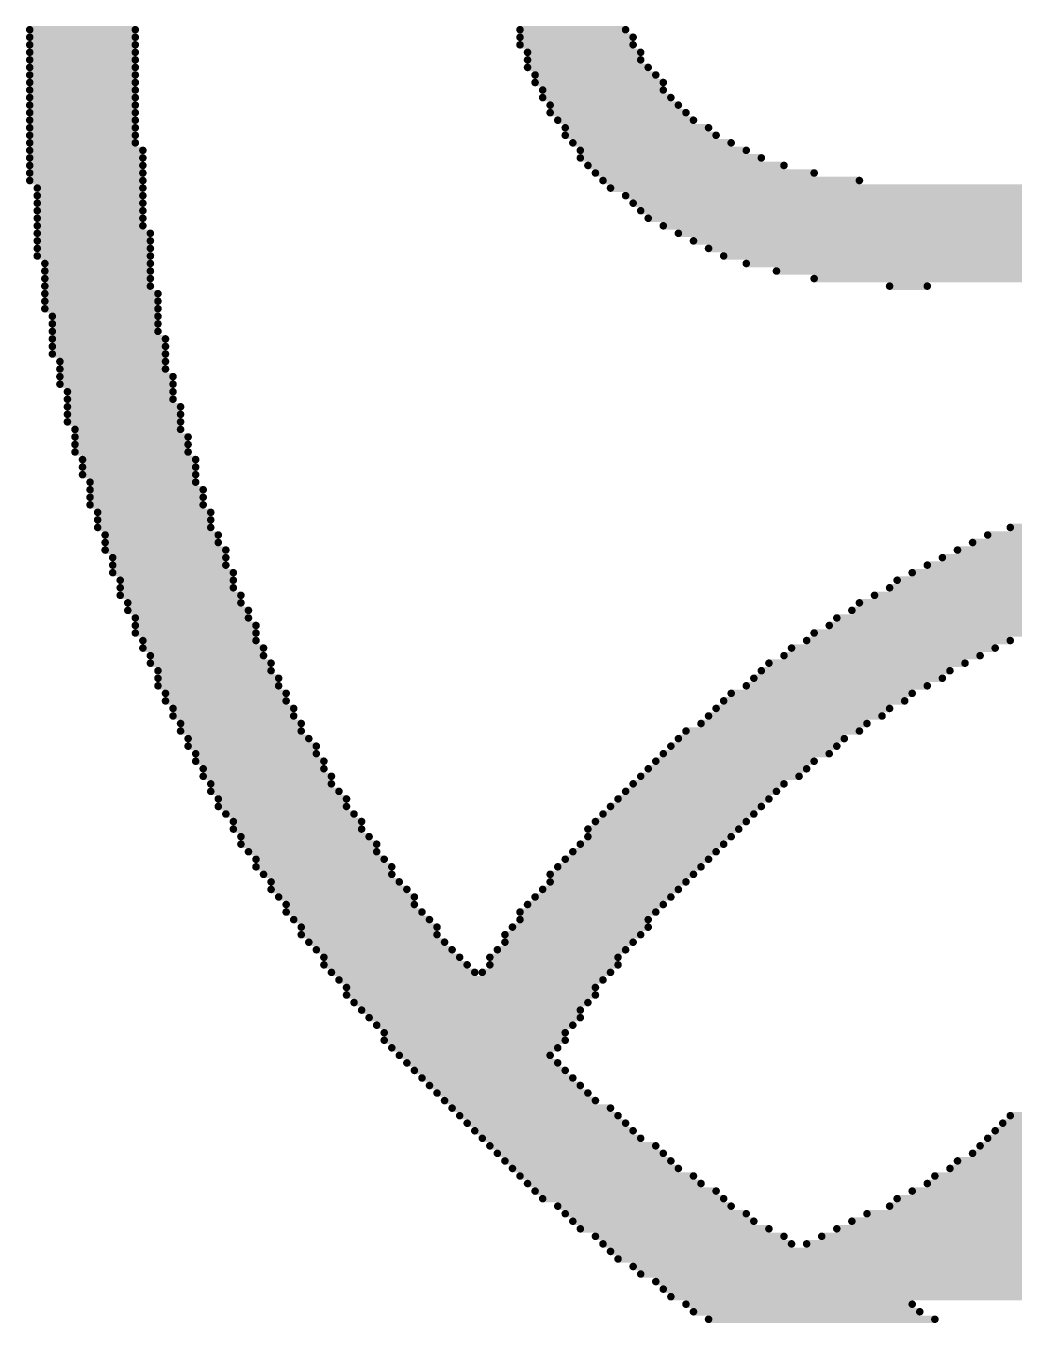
# Model space of a CAD drawing. Extents: x 130.7 to 185.8, y 57.2 to 142.1.
# Drawn here: x 139.92 to 144.29, y 91.58 to 97.32 of the extents above; entities that cross this region are included whole.
import ezdxf

# ---------------------------------------------------------------- set-up
doc = ezdxf.new("R2010")
doc.units = 0
doc.layers.add('BOTTOMOVERLAY', color=54, linetype='CONTINUOUS')

msp = doc.modelspace()

# ---------------------------------------------------------------- linework, layer by layer
at = {"layer": 'BOTTOMOVERLAY', "const_width": 0.016695}
for points in [[(139.923545, 97.307397, 1), (139.940243, 97.307397, 1)], [(140.391063, 97.307397, 1), (140.407761, 97.307397, 1)], [(142.094168, 97.307397, 1), (142.110866, 97.307397, 1)], [(142.561686, 97.307397, 1), (142.578384, 97.307397, 1)], [(139.923545, 97.274004, 1), (139.940243, 97.274004, 1)], [(139.923545, 97.240611, 1), (139.940243, 97.240611, 1)], [(140.391063, 97.274004, 1), (140.407761, 97.274004, 1)], [(140.391063, 97.240611, 1), (140.407761, 97.240611, 1)], [(142.094168, 97.274004, 1), (142.110866, 97.274004, 1)], [(142.094168, 97.240611, 1), (142.110866, 97.240611, 1)], [(142.595082, 97.274004, 1), (142.61178, 97.274004, 1)], [(142.595082, 97.240611, 1), (142.61178, 97.240611, 1)], [(139.923545, 97.207217, 1), (139.940243, 97.207217, 1)], [(139.923545, 97.173821, 1), (139.940243, 97.173821, 1)], [(140.391063, 97.207217, 1), (140.407761, 97.207217, 1)], [(140.391063, 97.173821, 1), (140.407761, 97.173821, 1)], [(142.127562, 97.207217, 1), (142.14426, 97.207217, 1)], [(142.127562, 97.173821, 1), (142.14426, 97.173821, 1)], [(142.628475, 97.207217, 1), (142.645173, 97.207217, 1)], [(142.628475, 97.173821, 1), (142.645173, 97.173821, 1)], [(139.923545, 97.140428, 1), (139.940243, 97.140428, 1)], [(140.391063, 97.140428, 1), (140.407761, 97.140428, 1)], [(142.127562, 97.140428, 1), (142.14426, 97.140428, 1)], [(142.661869, 97.140428, 1), (142.678567, 97.140428, 1)], [(139.923545, 97.107035, 1), (139.940243, 97.107035, 1)], [(139.923545, 97.073639, 1), (139.940243, 97.073639, 1)], [(140.391063, 97.107035, 1), (140.407761, 97.107035, 1)], [(140.391063, 97.073639, 1), (140.407761, 97.073639, 1)], [(142.160955, 97.107035, 1), (142.177653, 97.107035, 1)], [(142.160955, 97.073639, 1), (142.177653, 97.073639, 1)], [(142.695262, 97.107035, 1), (142.71196, 97.107035, 1)], [(142.728658, 97.073639, 1), (142.745356, 97.073639, 1)], [(139.923545, 97.040245, 1), (139.940243, 97.040245, 1)], [(139.923545, 97.006852, 1), (139.940243, 97.006852, 1)], [(140.391063, 97.040245, 1), (140.407761, 97.040245, 1)], [(140.391063, 97.006852, 1), (140.407761, 97.006852, 1)], [(142.194351, 97.040245, 1), (142.211049, 97.040245, 1)], [(142.194351, 97.006852, 1), (142.211049, 97.006852, 1)], [(142.728658, 97.040245, 1), (142.745356, 97.040245, 1)], [(142.762051, 97.006852, 1), (142.778749, 97.006852, 1)], [(139.923545, 96.973456, 1), (139.940243, 96.973456, 1)], [(139.923545, 96.940063, 1), (139.940243, 96.940063, 1)], [(140.391063, 96.973456, 1), (140.407761, 96.973456, 1)], [(140.391063, 96.940063, 1), (140.407761, 96.940063, 1)], [(142.227745, 96.973456, 1), (142.244442, 96.973456, 1)], [(142.227745, 96.940063, 1), (142.244442, 96.940063, 1)], [(142.795445, 96.973456, 1), (142.812143, 96.973456, 1)], [(142.828841, 96.940063, 1), (142.845539, 96.940063, 1)], [(139.923545, 96.906669, 1), (139.940243, 96.906669, 1)], [(140.391063, 96.906669, 1), (140.407761, 96.906669, 1)], [(142.261138, 96.906669, 1), (142.277836, 96.906669, 1)], [(142.862234, 96.906669, 1), (142.878932, 96.906669, 1)], [(139.923545, 96.873273, 1), (139.940243, 96.873273, 1)], [(139.923545, 96.83988, 1), (139.940243, 96.83988, 1)], [(140.391063, 96.873273, 1), (140.407761, 96.873273, 1)], [(140.391063, 96.83988, 1), (140.407761, 96.83988, 1)], [(142.294534, 96.873273, 1), (142.311232, 96.873273, 1)], [(142.294534, 96.83988, 1), (142.311232, 96.83988, 1)], [(142.929023, 96.873273, 1), (142.945721, 96.873273, 1)], [(142.962417, 96.83988, 1), (142.979115, 96.83988, 1)], [(139.923545, 96.806487, 1), (139.940243, 96.806487, 1)], [(139.923545, 96.773091, 1), (139.940243, 96.773091, 1)], [(140.391063, 96.806487, 1), (140.407761, 96.806487, 1)], [(140.424459, 96.773091, 1), (140.441157, 96.773091, 1)], [(142.327927, 96.806487, 1), (142.344625, 96.806487, 1)], [(142.361321, 96.773091, 1), (142.378019, 96.773091, 1)], [(143.029206, 96.806487, 1), (143.045904, 96.806487, 1)], [(143.095993, 96.773091, 1), (143.112691, 96.773091, 1)], [(139.923545, 96.739697, 1), (139.940243, 96.739697, 1)], [(140.424459, 96.739697, 1), (140.441157, 96.739697, 1)], [(142.361321, 96.739697, 1), (142.378019, 96.739697, 1)], [(143.162782, 96.739697, 1), (143.17948, 96.739697, 1)], [(139.923545, 96.706304, 1), (139.940243, 96.706304, 1)], [(139.923545, 96.672908, 1), (139.940243, 96.672908, 1)], [(140.424459, 96.706304, 1), (140.441157, 96.706304, 1)], [(140.424459, 96.672908, 1), (140.441157, 96.672908, 1)], [(142.394716, 96.706304, 1), (142.411414, 96.706304, 1)], [(142.42811, 96.672908, 1), (142.444808, 96.672908, 1)], [(143.262965, 96.706304, 1), (143.279663, 96.706304, 1)], [(143.396541, 96.672908, 1), (143.413239, 96.672908, 1)], [(139.923545, 96.639515, 1), (139.940243, 96.639515, 1)], [(139.956939, 96.606121, 1), (139.973637, 96.606121, 1)], [(140.424459, 96.639515, 1), (140.441157, 96.639515, 1)], [(140.424459, 96.606121, 1), (140.441157, 96.606121, 1)], [(142.461503, 96.639515, 1), (142.478201, 96.639515, 1)], [(142.494899, 96.606121, 1), (142.511597, 96.606121, 1)], [(143.596906, 96.639515, 1), (143.613604, 96.639515, 1)], [(139.956939, 96.572725, 1), (139.973637, 96.572725, 1)], [(139.956939, 96.539332, 1), (139.973637, 96.539332, 1)], [(140.424459, 96.572725, 1), (140.441157, 96.572725, 1)], [(140.424459, 96.539332, 1), (140.441157, 96.539332, 1)], [(142.561686, 96.572725, 1), (142.578384, 96.572725, 1)], [(142.595082, 96.539332, 1), (142.61178, 96.539332, 1)], [(139.956939, 96.505939, 1), (139.973637, 96.505939, 1)], [(140.424459, 96.505939, 1), (140.441157, 96.505939, 1)], [(142.628475, 96.505939, 1), (142.645173, 96.505939, 1)], [(139.956939, 96.472543, 1), (139.973637, 96.472543, 1)], [(139.956939, 96.439149, 1), (139.973637, 96.439149, 1)], [(140.424459, 96.472543, 1), (140.441157, 96.472543, 1)], [(140.424459, 96.439149, 1), (140.441157, 96.439149, 1)], [(142.661869, 96.472543, 1), (142.678567, 96.472543, 1)], [(142.728658, 96.439149, 1), (142.745356, 96.439149, 1)], [(139.956939, 96.405756, 1), (139.973637, 96.405756, 1)], [(139.956939, 96.37236, 1), (139.973637, 96.37236, 1)], [(140.457852, 96.405756, 1), (140.47455, 96.405756, 1)], [(140.457852, 96.37236, 1), (140.47455, 96.37236, 1)], [(142.795445, 96.405756, 1), (142.812143, 96.405756, 1)], [(142.862234, 96.37236, 1), (142.878932, 96.37236, 1)], [(139.956939, 96.338967, 1), (139.973637, 96.338967, 1)], [(140.457852, 96.338967, 1), (140.47455, 96.338967, 1)], [(142.929023, 96.338967, 1), (142.945721, 96.338967, 1)], [(139.956939, 96.305573, 1), (139.973637, 96.305573, 1)], [(139.990332, 96.272177, 1), (140.00703, 96.272177, 1)], [(140.457852, 96.305573, 1), (140.47455, 96.305573, 1)], [(140.457852, 96.272177, 1), (140.47455, 96.272177, 1)], [(142.99581, 96.305573, 1), (143.012508, 96.305573, 1)], [(143.095993, 96.272177, 1), (143.112691, 96.272177, 1)], [(139.990332, 96.238784, 1), (140.00703, 96.238784, 1)], [(139.990332, 96.205391, 1), (140.00703, 96.205391, 1)], [(140.457852, 96.238784, 1), (140.47455, 96.238784, 1)], [(140.457852, 96.205391, 1), (140.47455, 96.205391, 1)], [(143.229571, 96.238784, 1), (143.246269, 96.238784, 1)], [(143.396541, 96.205391, 1), (143.413239, 96.205391, 1)], [(139.990332, 96.171997, 1), (140.00703, 96.171997, 1)], [(139.990332, 96.138601, 1), (140.00703, 96.138601, 1)], [(140.457852, 96.171997, 1), (140.47455, 96.171997, 1)], [(140.491246, 96.138601, 1), (140.507944, 96.138601, 1)], [(143.730482, 96.171997, 1), (143.74718, 96.171997, 1)], [(143.897454, 96.171997, 1), (143.914152, 96.171997, 1)], [(139.990332, 96.105208, 1), (140.00703, 96.105208, 1)], [(140.491246, 96.105208, 1), (140.507944, 96.105208, 1)], [(139.990332, 96.071814, 1), (140.00703, 96.071814, 1)], [(140.023728, 96.038419, 1), (140.040426, 96.038419, 1)], [(140.491246, 96.071814, 1), (140.507944, 96.071814, 1)], [(140.491246, 96.038419, 1), (140.507944, 96.038419, 1)], [(140.023728, 96.005025, 1), (140.040426, 96.005025, 1)], [(140.023728, 95.971632, 1), (140.040426, 95.971632, 1)], [(140.491246, 96.005025, 1), (140.507944, 96.005025, 1)], [(140.491246, 95.971632, 1), (140.507944, 95.971632, 1)], [(140.023728, 95.938236, 1), (140.040426, 95.938236, 1)], [(140.023728, 95.904842, 1), (140.040426, 95.904842, 1)], [(140.524641, 95.938236, 1), (140.541339, 95.938236, 1)], [(140.524641, 95.904842, 1), (140.541339, 95.904842, 1)], [(140.023728, 95.871449, 1), (140.040426, 95.871449, 1)], [(140.524641, 95.871449, 1), (140.541339, 95.871449, 1)], [(140.057121, 95.838053, 1), (140.073819, 95.838053, 1)], [(140.057121, 95.80466, 1), (140.073819, 95.80466, 1)], [(140.524641, 95.838053, 1), (140.541339, 95.838053, 1)], [(140.524641, 95.80466, 1), (140.541339, 95.80466, 1)], [(140.057121, 95.771266, 1), (140.073819, 95.771266, 1)], [(140.057121, 95.73787, 1), (140.073819, 95.73787, 1)], [(140.558035, 95.771266, 1), (140.574733, 95.771266, 1)], [(140.558035, 95.73787, 1), (140.574733, 95.73787, 1)], [(140.090515, 95.704477, 1), (140.107213, 95.704477, 1)], [(140.558035, 95.704477, 1), (140.574733, 95.704477, 1)], [(140.090515, 95.671084, 1), (140.107213, 95.671084, 1)], [(140.090515, 95.637688, 1), (140.107213, 95.637688, 1)], [(140.558035, 95.671084, 1), (140.574733, 95.671084, 1)], [(140.591428, 95.637688, 1), (140.608126, 95.637688, 1)], [(140.090515, 95.604294, 1), (140.107213, 95.604294, 1)], [(140.090515, 95.570901, 1), (140.107213, 95.570901, 1)], [(140.591428, 95.604294, 1), (140.608126, 95.604294, 1)], [(140.591428, 95.570901, 1), (140.608126, 95.570901, 1)], [(140.123911, 95.537505, 1), (140.140609, 95.537505, 1)], [(140.123911, 95.504112, 1), (140.140609, 95.504112, 1)], [(140.591428, 95.537505, 1), (140.608126, 95.537505, 1)], [(140.624824, 95.504112, 1), (140.641522, 95.504112, 1)], [(140.123911, 95.470718, 1), (140.140609, 95.470718, 1)], [(140.624824, 95.470718, 1), (140.641522, 95.470718, 1)], [(140.123911, 95.437322, 1), (140.140609, 95.437322, 1)], [(140.157304, 95.403929, 1), (140.174002, 95.403929, 1)], [(140.624824, 95.437322, 1), (140.641522, 95.437322, 1)], [(140.658218, 95.403929, 1), (140.674915, 95.403929, 1)], [(140.157304, 95.370536, 1), (140.174002, 95.370536, 1)], [(140.157304, 95.33714, 1), (140.174002, 95.33714, 1)], [(140.658218, 95.370536, 1), (140.674915, 95.370536, 1)], [(140.658218, 95.33714, 1), (140.674915, 95.33714, 1)], [(140.190698, 95.303746, 1), (140.207395, 95.303746, 1)], [(140.658218, 95.303746, 1), (140.674915, 95.303746, 1)], [(140.190698, 95.270353, 1), (140.207395, 95.270353, 1)], [(140.190698, 95.236957, 1), (140.207395, 95.236957, 1)], [(140.691611, 95.270353, 1), (140.708309, 95.270353, 1)], [(140.691611, 95.236957, 1), (140.708309, 95.236957, 1)], [(140.190698, 95.203564, 1), (140.207395, 95.203564, 1)], [(140.224093, 95.17017, 1), (140.240791, 95.17017, 1)], [(140.691611, 95.203564, 1), (140.708309, 95.203564, 1)], [(140.725004, 95.17017, 1), (140.741702, 95.17017, 1)], [(140.224093, 95.136777, 1), (140.240791, 95.136777, 1)], [(140.224093, 95.103381, 1), (140.240791, 95.103381, 1)], [(140.725004, 95.136777, 1), (140.741702, 95.136777, 1)], [(140.725004, 95.103381, 1), (140.741702, 95.103381, 1)], [(144.264791, 95.103381, 1), (144.281489, 95.103381, 1)], [(140.257487, 95.069988, 1), (140.274185, 95.069988, 1)], [(140.7584, 95.069988, 1), (140.775098, 95.069988, 1)], [(144.164609, 95.069988, 1), (144.181307, 95.069988, 1)], [(140.257487, 95.036594, 1), (140.274185, 95.036594, 1)], [(140.257487, 95.003198, 1), (140.274185, 95.003198, 1)], [(140.7584, 95.036594, 1), (140.775098, 95.036594, 1)], [(140.791794, 95.003198, 1), (140.808492, 95.003198, 1)], [(144.03103, 95.003198, 1), (144.047728, 95.003198, 1)], [(144.097819, 95.036594, 1), (144.114517, 95.036594, 1)], [(140.29088, 94.969805, 1), (140.307578, 94.969805, 1)], [(140.29088, 94.936412, 1), (140.307578, 94.936412, 1)], [(140.791794, 94.969805, 1), (140.808492, 94.969805, 1)], [(140.791794, 94.936412, 1), (140.808492, 94.936412, 1)], [(143.897454, 94.936412, 1), (143.914152, 94.936412, 1)], [(143.964243, 94.969805, 1), (143.980941, 94.969805, 1)], [(140.29088, 94.903016, 1), (140.307578, 94.903016, 1)], [(140.825187, 94.903016, 1), (140.841885, 94.903016, 1)], [(143.830665, 94.903016, 1), (143.847363, 94.903016, 1)], [(140.324276, 94.869622, 1), (140.340974, 94.869622, 1)], [(140.324276, 94.836229, 1), (140.340974, 94.836229, 1)], [(140.825187, 94.869622, 1), (140.841885, 94.869622, 1)], [(140.825187, 94.836229, 1), (140.841885, 94.836229, 1)], [(143.730482, 94.836229, 1), (143.74718, 94.836229, 1)], [(143.763878, 94.869622, 1), (143.780576, 94.869622, 1)], [(140.324276, 94.802833, 1), (140.340974, 94.802833, 1)], [(140.357669, 94.76944, 1), (140.374367, 94.76944, 1)], [(140.858583, 94.802833, 1), (140.875281, 94.802833, 1)], [(140.858583, 94.76944, 1), (140.875281, 94.76944, 1)], [(143.596906, 94.76944, 1), (143.613604, 94.76944, 1)], [(143.663695, 94.802833, 1), (143.680393, 94.802833, 1)], [(140.357669, 94.736046, 1), (140.374367, 94.736046, 1)], [(140.391063, 94.70265, 1), (140.407761, 94.70265, 1)], [(140.891976, 94.736046, 1), (140.908674, 94.736046, 1)], [(140.891976, 94.70265, 1), (140.908674, 94.70265, 1)], [(143.496723, 94.70265, 1), (143.513421, 94.70265, 1)], [(143.563513, 94.736046, 1), (143.580211, 94.736046, 1)], [(140.391063, 94.669257, 1), (140.407761, 94.669257, 1)], [(140.92537, 94.669257, 1), (140.942068, 94.669257, 1)], [(143.46333, 94.669257, 1), (143.480028, 94.669257, 1)], [(140.391063, 94.635864, 1), (140.407761, 94.635864, 1)], [(140.424459, 94.602468, 1), (140.441157, 94.602468, 1)], [(140.92537, 94.635864, 1), (140.942068, 94.635864, 1)], [(140.92537, 94.602468, 1), (140.942068, 94.602468, 1)], [(143.363147, 94.602468, 1), (143.379845, 94.602468, 1)], [(143.396541, 94.635864, 1), (143.413239, 94.635864, 1)], [(144.264791, 94.602468, 1), (144.281489, 94.602468, 1)], [(140.424459, 94.569074, 1), (140.441157, 94.569074, 1)], [(140.457852, 94.535681, 1), (140.47455, 94.535681, 1)], [(140.958766, 94.569074, 1), (140.975464, 94.569074, 1)], [(140.958766, 94.535681, 1), (140.975464, 94.535681, 1)], [(143.262965, 94.535681, 1), (143.279663, 94.535681, 1)], [(143.296358, 94.569074, 1), (143.313056, 94.569074, 1)], [(144.131213, 94.535681, 1), (144.147911, 94.535681, 1)], [(144.198002, 94.569074, 1), (144.2147, 94.569074, 1)], [(140.457852, 94.502285, 1), (140.47455, 94.502285, 1)], [(140.491246, 94.468892, 1), (140.507944, 94.468892, 1)], [(140.992159, 94.502285, 1), (141.008857, 94.502285, 1)], [(140.992159, 94.468892, 1), (141.008857, 94.468892, 1)], [(143.162782, 94.468892, 1), (143.17948, 94.468892, 1)], [(143.196175, 94.502285, 1), (143.212873, 94.502285, 1)], [(143.997637, 94.468892, 1), (144.014335, 94.468892, 1)], [(144.064426, 94.502285, 1), (144.081124, 94.502285, 1)], [(140.491246, 94.435498, 1), (140.507944, 94.435498, 1)], [(141.025552, 94.435498, 1), (141.04225, 94.435498, 1)], [(143.129389, 94.435498, 1), (143.146087, 94.435498, 1)], [(143.964243, 94.435498, 1), (143.980941, 94.435498, 1)], [(140.491246, 94.402102, 1), (140.507944, 94.402102, 1)], [(140.524641, 94.368709, 1), (140.541339, 94.368709, 1)], [(141.025552, 94.402102, 1), (141.04225, 94.402102, 1)], [(141.058948, 94.368709, 1), (141.075646, 94.368709, 1)], [(143.029206, 94.368709, 1), (143.045904, 94.368709, 1)], [(143.095993, 94.402102, 1), (143.112691, 94.402102, 1)], [(143.830665, 94.368709, 1), (143.847363, 94.368709, 1)], [(143.897454, 94.402102, 1), (143.914152, 94.402102, 1)], [(140.524641, 94.335316, 1), (140.541339, 94.335316, 1)], [(140.558035, 94.30192, 1), (140.574733, 94.30192, 1)], [(141.058948, 94.335316, 1), (141.075646, 94.335316, 1)], [(141.092342, 94.30192, 1), (141.10904, 94.30192, 1)], [(142.962417, 94.30192, 1), (142.979115, 94.30192, 1)], [(142.99581, 94.335316, 1), (143.012508, 94.335316, 1)], [(143.730482, 94.30192, 1), (143.74718, 94.30192, 1)], [(143.797271, 94.335316, 1), (143.813969, 94.335316, 1)], [(140.558035, 94.268526, 1), (140.574733, 94.268526, 1)], [(141.092342, 94.268526, 1), (141.10904, 94.268526, 1)], [(142.929023, 94.268526, 1), (142.945721, 94.268526, 1)], [(143.697089, 94.268526, 1), (143.713787, 94.268526, 1)], [(140.591428, 94.235133, 1), (140.608126, 94.235133, 1)], [(140.591428, 94.201737, 1), (140.608126, 94.201737, 1)], [(141.125735, 94.235133, 1), (141.142433, 94.235133, 1)], [(141.125735, 94.201737, 1), (141.142433, 94.201737, 1)], [(142.828841, 94.201737, 1), (142.845539, 94.201737, 1)], [(142.895627, 94.235133, 1), (142.912325, 94.235133, 1)], [(143.596906, 94.201737, 1), (143.613604, 94.201737, 1)], [(143.630302, 94.235133, 1), (143.647, 94.235133, 1)], [(140.624824, 94.168344, 1), (140.641522, 94.168344, 1)], [(140.624824, 94.13495, 1), (140.641522, 94.13495, 1)], [(141.159131, 94.168344, 1), (141.175829, 94.168344, 1)], [(141.192524, 94.13495, 1), (141.209222, 94.13495, 1)], [(142.762051, 94.13495, 1), (142.778749, 94.13495, 1)], [(142.795445, 94.168344, 1), (142.812143, 94.168344, 1)], [(143.496723, 94.13495, 1), (143.513421, 94.13495, 1)], [(143.530119, 94.168344, 1), (143.546817, 94.168344, 1)], [(140.658218, 94.101557, 1), (140.674915, 94.101557, 1)], [(140.658218, 94.068161, 1), (140.674915, 94.068161, 1)], [(141.192524, 94.101557, 1), (141.209222, 94.101557, 1)], [(141.225918, 94.068161, 1), (141.242616, 94.068161, 1)], [(142.695262, 94.068161, 1), (142.71196, 94.068161, 1)], [(142.728658, 94.101557, 1), (142.745356, 94.101557, 1)], [(143.396541, 94.068161, 1), (143.413239, 94.068161, 1)], [(143.46333, 94.101557, 1), (143.480028, 94.101557, 1)], [(140.691611, 94.034767, 1), (140.708309, 94.034767, 1)], [(141.225918, 94.034767, 1), (141.242616, 94.034767, 1)], [(142.661869, 94.034767, 1), (142.678567, 94.034767, 1)], [(143.363147, 94.034767, 1), (143.379845, 94.034767, 1)], [(140.691611, 94.001374, 1), (140.708309, 94.001374, 1)], [(140.725004, 93.967978, 1), (140.741702, 93.967978, 1)], [(141.259314, 94.001374, 1), (141.276012, 94.001374, 1)], [(141.259314, 93.967978, 1), (141.276012, 93.967978, 1)], [(142.595082, 93.967978, 1), (142.61178, 93.967978, 1)], [(142.628475, 94.001374, 1), (142.645173, 94.001374, 1)], [(143.262965, 93.967978, 1), (143.279663, 93.967978, 1)], [(143.329754, 94.001374, 1), (143.346452, 94.001374, 1)], [(140.725004, 93.934585, 1), (140.741702, 93.934585, 1)], [(140.7584, 93.901191, 1), (140.775098, 93.901191, 1)], [(141.292707, 93.934585, 1), (141.309405, 93.934585, 1)], [(141.3261, 93.901191, 1), (141.342798, 93.901191, 1)], [(142.528293, 93.901191, 1), (142.54499, 93.901191, 1)], [(142.561686, 93.934585, 1), (142.578384, 93.934585, 1)], [(143.196175, 93.901191, 1), (143.212873, 93.901191, 1)], [(143.229571, 93.934585, 1), (143.246269, 93.934585, 1)], [(140.7584, 93.867795, 1), (140.775098, 93.867795, 1)], [(141.3261, 93.867795, 1), (141.342798, 93.867795, 1)], [(142.494899, 93.867795, 1), (142.511597, 93.867795, 1)], [(143.162782, 93.867795, 1), (143.17948, 93.867795, 1)], [(140.791794, 93.834402, 1), (140.808492, 93.834402, 1)], [(140.825187, 93.801009, 1), (140.841885, 93.801009, 1)], [(141.359496, 93.834402, 1), (141.376194, 93.834402, 1)], [(141.39289, 93.801009, 1), (141.409588, 93.801009, 1)], [(142.42811, 93.801009, 1), (142.444808, 93.801009, 1)], [(142.461503, 93.834402, 1), (142.478201, 93.834402, 1)], [(143.095993, 93.801009, 1), (143.112691, 93.801009, 1)], [(143.129389, 93.834402, 1), (143.146087, 93.834402, 1)], [(140.825187, 93.767613, 1), (140.841885, 93.767613, 1)], [(140.858583, 93.734219, 1), (140.875281, 93.734219, 1)], [(141.39289, 93.767613, 1), (141.409588, 93.767613, 1)], [(141.426283, 93.734219, 1), (141.442981, 93.734219, 1)], [(142.394716, 93.767613, 1), (142.411414, 93.767613, 1)], [(142.394716, 93.734219, 1), (142.411414, 93.734219, 1)], [(143.029206, 93.734219, 1), (143.045904, 93.734219, 1)], [(143.062599, 93.767613, 1), (143.079297, 93.767613, 1)], [(140.858583, 93.700826, 1), (140.875281, 93.700826, 1)], [(140.891976, 93.66743, 1), (140.908674, 93.66743, 1)], [(141.459679, 93.700826, 1), (141.476377, 93.700826, 1)], [(141.459679, 93.66743, 1), (141.476377, 93.66743, 1)], [(142.327927, 93.66743, 1), (142.344625, 93.66743, 1)], [(142.361321, 93.700826, 1), (142.378019, 93.700826, 1)], [(142.962417, 93.66743, 1), (142.979115, 93.66743, 1)], [(142.99581, 93.700826, 1), (143.012508, 93.700826, 1)], [(140.92537, 93.634037, 1), (140.942068, 93.634037, 1)], [(141.493072, 93.634037, 1), (141.50977, 93.634037, 1)], [(142.294534, 93.634037, 1), (142.311232, 93.634037, 1)], [(142.929023, 93.634037, 1), (142.945721, 93.634037, 1)], [(140.92537, 93.600643, 1), (140.942068, 93.600643, 1)], [(140.958766, 93.567247, 1), (140.975464, 93.567247, 1)], [(141.526466, 93.600643, 1), (141.543164, 93.600643, 1)], [(141.526466, 93.567247, 1), (141.543164, 93.567247, 1)], [(142.227745, 93.567247, 1), (142.244442, 93.567247, 1)], [(142.261138, 93.600643, 1), (142.277836, 93.600643, 1)], [(142.862234, 93.567247, 1), (142.878932, 93.567247, 1)], [(142.895627, 93.600643, 1), (142.912325, 93.600643, 1)], [(140.992159, 93.533854, 1), (141.008857, 93.533854, 1)], [(140.992159, 93.500461, 1), (141.008857, 93.500461, 1)], [(141.559862, 93.533854, 1), (141.57656, 93.533854, 1)], [(141.593255, 93.500461, 1), (141.609953, 93.500461, 1)], [(142.194351, 93.500461, 1), (142.211049, 93.500461, 1)], [(142.227745, 93.533854, 1), (142.244442, 93.533854, 1)], [(142.795445, 93.500461, 1), (142.812143, 93.500461, 1)], [(142.828841, 93.533854, 1), (142.845539, 93.533854, 1)], [(141.025552, 93.467065, 1), (141.04225, 93.467065, 1)], [(141.626648, 93.467065, 1), (141.643346, 93.467065, 1)], [(142.160955, 93.467065, 1), (142.177653, 93.467065, 1)], [(142.762051, 93.467065, 1), (142.778749, 93.467065, 1)], [(141.058948, 93.433671, 1), (141.075646, 93.433671, 1)], [(141.058948, 93.400278, 1), (141.075646, 93.400278, 1)], [(141.626648, 93.433671, 1), (141.643346, 93.433671, 1)], [(141.660044, 93.400278, 1), (141.676742, 93.400278, 1)], [(142.094168, 93.400278, 1), (142.110866, 93.400278, 1)], [(142.127562, 93.433671, 1), (142.14426, 93.433671, 1)], [(142.695262, 93.400278, 1), (142.71196, 93.400278, 1)], [(142.728658, 93.433671, 1), (142.745356, 93.433671, 1)], [(141.092342, 93.366882, 1), (141.10904, 93.366882, 1)], [(141.125735, 93.333489, 1), (141.142433, 93.333489, 1)], [(141.693438, 93.366882, 1), (141.710136, 93.366882, 1)], [(141.726831, 93.333489, 1), (141.743529, 93.333489, 1)], [(142.060773, 93.333489, 1), (142.07747, 93.333489, 1)], [(142.094168, 93.366882, 1), (142.110866, 93.366882, 1)], [(142.661869, 93.366882, 1), (142.678567, 93.366882, 1)], [(142.661869, 93.333489, 1), (142.678567, 93.333489, 1)], [(141.125735, 93.300095, 1), (141.142433, 93.300095, 1)], [(141.159131, 93.266699, 1), (141.175829, 93.266699, 1)], [(141.726831, 93.300095, 1), (141.743529, 93.300095, 1)], [(141.760224, 93.266699, 1), (141.776922, 93.266699, 1)], [(142.027379, 93.300095, 1), (142.044077, 93.300095, 1)], [(142.027379, 93.266699, 1), (142.044077, 93.266699, 1)], [(142.595082, 93.266699, 1), (142.61178, 93.266699, 1)], [(142.628475, 93.300095, 1), (142.645173, 93.300095, 1)], [(141.192524, 93.233306, 1), (141.209222, 93.233306, 1)], [(141.79362, 93.233306, 1), (141.810318, 93.233306, 1)], [(141.993986, 93.233306, 1), (142.010684, 93.233306, 1)], [(142.561686, 93.233306, 1), (142.578384, 93.233306, 1)], [(141.225918, 93.199913, 1), (141.242616, 93.199913, 1)], [(141.225918, 93.166517, 1), (141.242616, 93.166517, 1)], [(141.827014, 93.199913, 1), (141.843712, 93.199913, 1)], [(141.860407, 93.166517, 1), (141.877105, 93.166517, 1)], [(141.96059, 93.199913, 1), (141.977288, 93.199913, 1)], [(141.96059, 93.166517, 1), (141.977288, 93.166517, 1)], [(142.528293, 93.199913, 1), (142.54499, 93.199913, 1)], [(142.528293, 93.166517, 1), (142.54499, 93.166517, 1)], [(141.259314, 93.133123, 1), (141.276012, 93.133123, 1)], [(141.292707, 93.09973, 1), (141.309405, 93.09973, 1)], [(141.893803, 93.133123, 1), (141.910501, 93.133123, 1)], [(141.927196, 93.133123, 1), (141.943894, 93.133123, 1)], [(142.461503, 93.09973, 1), (142.478201, 93.09973, 1)], [(142.494899, 93.133123, 1), (142.511597, 93.133123, 1)], [(141.3261, 93.066337, 1), (141.342798, 93.066337, 1)], [(141.3261, 93.032941, 1), (141.342798, 93.032941, 1)], [(142.42811, 93.066337, 1), (142.444808, 93.066337, 1)], [(142.42811, 93.032941, 1), (142.444808, 93.032941, 1)], [(141.359496, 92.999547, 1), (141.376194, 92.999547, 1)], [(142.394716, 92.999547, 1), (142.411414, 92.999547, 1)], [(141.39289, 92.966154, 1), (141.409588, 92.966154, 1)], [(141.426283, 92.932758, 1), (141.442981, 92.932758, 1)], [(142.361321, 92.966154, 1), (142.378019, 92.966154, 1)], [(142.361321, 92.932758, 1), (142.378019, 92.932758, 1)], [(141.459679, 92.899365, 1), (141.476377, 92.899365, 1)], [(141.493072, 92.865971, 1), (141.50977, 92.865971, 1)], [(142.294534, 92.865971, 1), (142.311232, 92.865971, 1)], [(142.327927, 92.899365, 1), (142.344625, 92.899365, 1)], [(141.493072, 92.832575, 1), (141.50977, 92.832575, 1)], [(142.294534, 92.832575, 1), (142.311232, 92.832575, 1)], [(141.526466, 92.799182, 1), (141.543164, 92.799182, 1)], [(141.559862, 92.765789, 1), (141.57656, 92.765789, 1)], [(142.227745, 92.765789, 1), (142.244442, 92.765789, 1)], [(142.261138, 92.799182, 1), (142.277836, 92.799182, 1)], [(141.593255, 92.732393, 1), (141.609953, 92.732393, 1)], [(141.626648, 92.698999, 1), (141.643346, 92.698999, 1)], [(142.261138, 92.732393, 1), (142.277836, 92.732393, 1)], [(142.294534, 92.698999, 1), (142.311232, 92.698999, 1)], [(141.660044, 92.665606, 1), (141.676742, 92.665606, 1)], [(141.693438, 92.63221, 1), (141.710136, 92.63221, 1)], [(142.327927, 92.665606, 1), (142.344625, 92.665606, 1)], [(142.361321, 92.63221, 1), (142.378019, 92.63221, 1)], [(141.726831, 92.598817, 1), (141.743529, 92.598817, 1)], [(142.394716, 92.598817, 1), (142.411414, 92.598817, 1)], [(141.760224, 92.565423, 1), (141.776922, 92.565423, 1)], [(141.79362, 92.532027, 1), (141.810318, 92.532027, 1)], [(142.42811, 92.565423, 1), (142.444808, 92.565423, 1)], [(142.494899, 92.532027, 1), (142.511597, 92.532027, 1)], [(141.827014, 92.498634, 1), (141.843712, 92.498634, 1)], [(141.860407, 92.465241, 1), (141.877105, 92.465241, 1)], [(142.528293, 92.498634, 1), (142.54499, 92.498634, 1)], [(142.561686, 92.465241, 1), (142.578384, 92.465241, 1)], [(144.231396, 92.465241, 1), (144.248094, 92.465241, 1)], [(144.264791, 92.498634, 1), (144.281489, 92.498634, 1)], [(141.893803, 92.431845, 1), (141.910501, 92.431845, 1)], [(142.595082, 92.431845, 1), (142.61178, 92.431845, 1)], [(144.198002, 92.431845, 1), (144.2147, 92.431845, 1)], [(141.927196, 92.398451, 1), (141.943894, 92.398451, 1)], [(141.96059, 92.365058, 1), (141.977288, 92.365058, 1)], [(142.628475, 92.398451, 1), (142.645173, 92.398451, 1)], [(142.695262, 92.365058, 1), (142.71196, 92.365058, 1)], [(144.131213, 92.365058, 1), (144.147911, 92.365058, 1)], [(144.164609, 92.398451, 1), (144.181307, 92.398451, 1)], [(141.993986, 92.331662, 1), (142.010684, 92.331662, 1)], [(142.027379, 92.298269, 1), (142.044077, 92.298269, 1)], [(142.728658, 92.331662, 1), (142.745356, 92.331662, 1)], [(142.762051, 92.298269, 1), (142.778749, 92.298269, 1)], [(144.03103, 92.298269, 1), (144.047728, 92.298269, 1)], [(144.097819, 92.331662, 1), (144.114517, 92.331662, 1)], [(142.060773, 92.264875, 1), (142.07747, 92.264875, 1)], [(142.094168, 92.231479, 1), (142.110866, 92.231479, 1)], [(142.795445, 92.264875, 1), (142.812143, 92.264875, 1)], [(142.862234, 92.231479, 1), (142.878932, 92.231479, 1)], [(143.930848, 92.231479, 1), (143.947545, 92.231479, 1)], [(143.997637, 92.264875, 1), (144.014335, 92.264875, 1)], [(142.127562, 92.198086, 1), (142.14426, 92.198086, 1)], [(142.895627, 92.198086, 1), (142.912325, 92.198086, 1)], [(143.897454, 92.198086, 1), (143.914152, 92.198086, 1)], [(142.160955, 92.164692, 1), (142.177653, 92.164692, 1)], [(142.194351, 92.131297, 1), (142.211049, 92.131297, 1)], [(142.962417, 92.164692, 1), (142.979115, 92.164692, 1)], [(142.99581, 92.131297, 1), (143.012508, 92.131297, 1)], [(143.763878, 92.131297, 1), (143.780576, 92.131297, 1)], [(143.830665, 92.164692, 1), (143.847363, 92.164692, 1)], [(142.261138, 92.097903, 1), (142.277836, 92.097903, 1)], [(142.294534, 92.06451, 1), (142.311232, 92.06451, 1)], [(143.029206, 92.097903, 1), (143.045904, 92.097903, 1)], [(143.095993, 92.06451, 1), (143.112691, 92.06451, 1)], [(143.630302, 92.06451, 1), (143.647, 92.06451, 1)], [(143.730482, 92.097903, 1), (143.74718, 92.097903, 1)], [(142.327927, 92.031116, 1), (142.344625, 92.031116, 1)], [(143.129389, 92.031116, 1), (143.146087, 92.031116, 1)], [(143.563513, 92.031116, 1), (143.580211, 92.031116, 1)], [(142.361321, 91.99772, 1), (142.378019, 91.99772, 1)], [(142.42811, 91.964327, 1), (142.444808, 91.964327, 1)], [(143.196175, 91.99772, 1), (143.212873, 91.99772, 1)], [(143.262965, 91.964327, 1), (143.279663, 91.964327, 1)], [(143.429937, 91.964327, 1), (143.446635, 91.964327, 1)], [(143.496723, 91.99772, 1), (143.513421, 91.99772, 1)], [(142.461503, 91.930934, 1), (142.478201, 91.930934, 1)], [(142.494899, 91.897538, 1), (142.511597, 91.897538, 1)], [(143.296358, 91.930934, 1), (143.313056, 91.930934, 1)], [(143.363147, 91.930934, 1), (143.379845, 91.930934, 1)], [(142.528293, 91.864144, 1), (142.54499, 91.864144, 1)], [(142.595082, 91.830751, 1), (142.61178, 91.830751, 1)], [(142.628475, 91.797355, 1), (142.645173, 91.797355, 1)], [(142.695262, 91.763962, 1), (142.71196, 91.763962, 1)], [(142.728658, 91.730568, 1), (142.745356, 91.730568, 1)], [(142.762051, 91.697172, 1), (142.778749, 91.697172, 1)], [(142.828841, 91.663779, 1), (142.845539, 91.663779, 1)], [(143.830665, 91.663779, 1), (143.847363, 91.663779, 1)], [(142.862234, 91.630386, 1), (142.878932, 91.630386, 1)], [(142.929023, 91.59699, 1), (142.945721, 91.59699, 1)], [(143.864061, 91.630386, 1), (143.880759, 91.630386, 1)], [(143.930848, 91.59699, 1), (143.947545, 91.59699, 1)]]:
    msp.add_lwpolyline(points, format="xyb", close=True, dxfattribs=at)
at = {"layer": 'BOTTOMOVERLAY', "const_width": 0.033393}
for points in [[(139.931894, 97.307397), (140.399412, 97.307397)], [(142.102517, 97.307397), (142.570035, 97.307397)], [(139.931894, 97.274004), (140.399412, 97.274004)], [(139.931894, 97.240611), (140.399412, 97.240611)], [(142.102517, 97.274004), (142.603431, 97.274004)], [(142.102517, 97.240611), (142.603431, 97.240611)], [(139.931894, 97.207217), (140.399412, 97.207217)], [(139.931894, 97.173821), (140.399412, 97.173821)], [(142.135911, 97.207217), (142.636824, 97.207217)], [(142.135911, 97.173821), (142.636824, 97.173821)], [(139.931894, 97.140428), (140.399412, 97.140428)], [(142.135911, 97.140428), (142.670218, 97.140428)], [(139.931894, 97.107035), (140.399412, 97.107035)], [(139.931894, 97.073639), (140.399412, 97.073639)], [(142.169304, 97.107035), (142.703611, 97.107035)], [(142.169304, 97.073639), (142.737007, 97.073639)], [(139.931894, 97.040245), (140.399412, 97.040245)], [(139.931894, 97.006852), (140.399412, 97.006852)], [(142.2027, 97.040245), (142.737007, 97.040245)], [(142.2027, 97.006852), (142.7704, 97.006852)], [(139.931894, 96.973456), (140.399412, 96.973456)], [(139.931894, 96.940063), (140.399412, 96.940063)], [(142.236093, 96.973456), (142.803794, 96.973456)], [(142.236093, 96.940063), (142.83719, 96.940063)], [(139.931894, 96.906669), (140.399412, 96.906669)], [(142.269487, 96.906669), (142.870583, 96.906669)], [(139.931894, 96.873273), (140.399412, 96.873273)], [(139.931894, 96.83988), (140.399412, 96.83988)], [(142.302883, 96.873273), (142.937372, 96.873273)], [(142.302883, 96.83988), (142.970766, 96.83988)], [(139.931894, 96.806487), (140.399412, 96.806487)], [(139.931894, 96.773091), (140.432808, 96.773091)], [(142.336276, 96.806487), (143.037555, 96.806487)], [(142.36967, 96.773091), (143.104342, 96.773091)], [(139.931894, 96.739697), (140.432808, 96.739697)], [(142.36967, 96.739697), (143.171131, 96.739697)], [(139.931894, 96.706304), (140.432808, 96.706304)], [(139.931894, 96.672908), (140.432808, 96.672908)], [(142.403065, 96.706304), (143.271314, 96.706304)], [(142.436459, 96.672908), (143.40489, 96.672908)], [(139.931894, 96.639515), (140.432808, 96.639515)], [(139.965288, 96.606121), (140.432808, 96.606121)], [(142.469852, 96.639515), (143.605255, 96.639515)], [(142.503248, 96.606121), (152.989023, 96.606121)], [(139.965288, 96.572725), (140.432808, 96.572725)], [(139.965288, 96.539332), (140.432808, 96.539332)], [(142.570035, 96.572725), (152.989023, 96.572725)], [(142.603431, 96.539332), (152.989023, 96.539332)], [(139.965288, 96.505939), (140.432808, 96.505939)], [(142.636824, 96.505939), (152.989023, 96.505939)], [(139.965288, 96.472543), (140.432808, 96.472543)], [(139.965288, 96.439149), (140.432808, 96.439149)], [(142.670218, 96.472543), (152.989023, 96.472543)], [(142.737007, 96.439149), (152.989023, 96.439149)], [(139.965288, 96.405756), (140.466201, 96.405756)], [(139.965288, 96.37236), (140.466201, 96.37236)], [(142.803794, 96.405756), (152.95563, 96.405756)], [(142.870583, 96.37236), (152.95563, 96.37236)], [(139.965288, 96.338967), (140.466201, 96.338967)], [(142.937372, 96.338967), (152.95563, 96.338967)], [(139.965288, 96.305573), (140.466201, 96.305573)], [(139.998681, 96.272177), (140.466201, 96.272177)], [(143.004159, 96.305573), (152.95563, 96.305573)], [(143.104342, 96.272177), (152.95563, 96.272177)], [(139.998681, 96.238784), (140.466201, 96.238784)], [(139.998681, 96.205391), (140.466201, 96.205391)], [(143.23792, 96.238784), (152.95563, 96.238784)], [(143.40489, 96.205391), (152.95563, 96.205391)], [(139.998681, 96.171997), (140.466201, 96.171997)], [(139.998681, 96.138601), (140.499595, 96.138601)], [(143.738831, 96.171997), (143.905803, 96.171997)], [(139.998681, 96.105208), (140.499595, 96.105208)], [(139.998681, 96.071814), (140.499595, 96.071814)], [(140.032077, 96.038419), (140.499595, 96.038419)], [(140.032077, 96.005025), (140.499595, 96.005025)], [(140.032077, 95.971632), (140.499595, 95.971632)], [(140.032077, 95.938236), (140.53299, 95.938236)], [(140.032077, 95.904842), (140.53299, 95.904842)], [(140.032077, 95.871449), (140.53299, 95.871449)], [(140.06547, 95.838053), (140.53299, 95.838053)], [(140.06547, 95.80466), (140.53299, 95.80466)], [(140.06547, 95.771266), (140.566384, 95.771266)], [(140.06547, 95.73787), (140.566384, 95.73787)], [(140.098864, 95.704477), (140.566384, 95.704477)], [(140.098864, 95.671084), (140.566384, 95.671084)], [(140.098864, 95.637688), (140.599777, 95.637688)], [(140.098864, 95.604294), (140.599777, 95.604294)], [(140.098864, 95.570901), (140.599777, 95.570901)], [(140.13226, 95.537505), (140.599777, 95.537505)], [(140.13226, 95.504112), (140.633173, 95.504112)], [(140.13226, 95.470718), (140.633173, 95.470718)], [(140.13226, 95.437322), (140.633173, 95.437322)], [(140.165653, 95.403929), (140.666567, 95.403929)], [(140.165653, 95.370536), (140.666567, 95.370536)], [(140.165653, 95.33714), (140.666567, 95.33714)], [(140.199046, 95.303746), (140.666567, 95.303746)], [(140.199046, 95.270353), (140.69996, 95.270353)], [(140.199046, 95.236957), (140.69996, 95.236957)], [(140.199046, 95.203564), (140.69996, 95.203564)], [(140.232442, 95.17017), (140.733353, 95.17017)], [(140.232442, 95.136777), (140.733353, 95.136777)], [(140.232442, 95.103381), (140.733353, 95.103381)], [(144.27314, 95.103381), (148.447415, 95.103381)], [(140.265836, 95.069988), (140.766749, 95.069988)], [(144.172958, 95.069988), (146.10982, 95.069988)], [(140.265836, 95.036594), (140.766749, 95.036594)], [(140.265836, 95.003198), (140.800143, 95.003198)], [(144.039379, 95.003198), (145.508726, 95.003198)], [(144.106168, 95.036594), (145.742485, 95.036594)], [(140.299229, 94.969805), (140.800143, 94.969805)], [(140.299229, 94.936412), (140.800143, 94.936412)], [(143.905803, 94.936412), (145.208178, 94.936412)], [(143.972592, 94.969805), (145.375147, 94.969805)], [(140.299229, 94.903016), (140.833536, 94.903016)], [(143.839014, 94.903016), (145.074599, 94.903016)], [(140.332625, 94.869622), (140.833536, 94.869622)], [(140.332625, 94.836229), (140.833536, 94.836229)], [(143.738831, 94.836229), (144.840841, 94.836229)], [(143.772227, 94.869622), (144.974417, 94.869622)], [(140.332625, 94.802833), (140.866932, 94.802833)], [(140.366018, 94.76944), (140.866932, 94.76944)], [(143.605255, 94.76944), (144.673871, 94.76944)], [(143.672044, 94.802833), (144.774051, 94.802833)], [(140.366018, 94.736046), (140.900325, 94.736046)], [(140.399412, 94.70265), (140.900325, 94.70265)], [(143.505072, 94.70265), (144.506899, 94.70265)], [(143.571862, 94.736046), (144.573689, 94.736046)], [(140.399412, 94.669257), (140.933719, 94.669257)], [(143.471679, 94.669257), (144.44011, 94.669257)], [(140.399412, 94.635864), (140.933719, 94.635864)], [(140.432808, 94.602468), (140.933719, 94.602468)], [(143.371496, 94.602468), (144.27314, 94.602468)], [(143.40489, 94.635864), (144.339927, 94.635864)], [(140.432808, 94.569074), (140.967115, 94.569074)], [(140.466201, 94.535681), (140.967115, 94.535681)], [(143.271314, 94.535681), (144.139562, 94.535681)], [(143.304707, 94.569074), (144.206351, 94.569074)], [(140.466201, 94.502285), (141.000508, 94.502285)], [(140.499595, 94.468892), (141.000508, 94.468892)], [(143.171131, 94.468892), (144.005986, 94.468892)], [(143.204524, 94.502285), (144.072775, 94.502285)], [(140.499595, 94.435498), (141.033901, 94.435498)], [(143.137738, 94.435498), (143.972592, 94.435498)], [(140.499595, 94.402102), (141.033901, 94.402102)], [(140.53299, 94.368709), (141.067297, 94.368709)], [(143.037555, 94.368709), (143.839014, 94.368709)], [(143.104342, 94.402102), (143.905803, 94.402102)], [(140.53299, 94.335316), (141.067297, 94.335316)], [(140.566384, 94.30192), (141.100691, 94.30192)], [(142.970766, 94.30192), (143.738831, 94.30192)], [(143.004159, 94.335316), (143.80562, 94.335316)], [(140.566384, 94.268526), (141.100691, 94.268526)], [(142.937372, 94.268526), (143.705438, 94.268526)], [(140.599777, 94.235133), (141.134084, 94.235133)], [(140.599777, 94.201737), (141.134084, 94.201737)], [(142.83719, 94.201737), (143.605255, 94.201737)], [(142.903976, 94.235133), (143.638651, 94.235133)], [(140.633173, 94.168344), (141.16748, 94.168344)], [(140.633173, 94.13495), (141.200873, 94.13495)], [(142.7704, 94.13495), (143.505072, 94.13495)], [(142.803794, 94.168344), (143.538468, 94.168344)], [(140.666567, 94.101557), (141.200873, 94.101557)], [(140.666567, 94.068161), (141.234267, 94.068161)], [(142.703611, 94.068161), (143.40489, 94.068161)], [(142.737007, 94.101557), (143.471679, 94.101557)], [(140.69996, 94.034767), (141.234267, 94.034767)], [(142.670218, 94.034767), (143.371496, 94.034767)], [(140.69996, 94.001374), (141.267663, 94.001374)], [(140.733353, 93.967978), (141.267663, 93.967978)], [(142.603431, 93.967978), (143.271314, 93.967978)], [(142.636824, 94.001374), (143.338103, 94.001374)], [(140.733353, 93.934585), (141.301056, 93.934585)], [(140.766749, 93.901191), (141.334449, 93.901191)], [(142.536642, 93.901191), (143.204524, 93.901191)], [(142.570035, 93.934585), (143.23792, 93.934585)], [(140.766749, 93.867795), (141.334449, 93.867795)], [(142.503248, 93.867795), (143.171131, 93.867795)], [(140.800143, 93.834402), (141.367845, 93.834402)], [(140.833536, 93.801009), (141.401239, 93.801009)], [(142.436459, 93.801009), (143.104342, 93.801009)], [(142.469852, 93.834402), (143.137738, 93.834402)], [(140.833536, 93.767613), (141.401239, 93.767613)], [(140.866932, 93.734219), (141.434632, 93.734219)], [(142.403065, 93.767613), (143.070948, 93.767613)], [(142.403065, 93.734219), (143.037555, 93.734219)], [(140.866932, 93.700826), (141.468028, 93.700826)], [(140.900325, 93.66743), (141.468028, 93.66743)], [(142.336276, 93.66743), (142.970766, 93.66743)], [(142.36967, 93.700826), (143.004159, 93.700826)], [(140.933719, 93.634037), (141.501421, 93.634037)], [(142.302883, 93.634037), (142.937372, 93.634037)], [(140.933719, 93.600643), (141.534815, 93.600643)], [(140.967115, 93.567247), (141.534815, 93.567247)], [(142.236093, 93.567247), (142.870583, 93.567247)], [(142.269487, 93.600643), (142.903976, 93.600643)], [(141.000508, 93.533854), (141.568211, 93.533854)], [(141.000508, 93.500461), (141.601604, 93.500461)], [(142.2027, 93.500461), (142.803794, 93.500461)], [(142.236093, 93.533854), (142.83719, 93.533854)], [(141.033901, 93.467065), (141.634997, 93.467065)], [(142.169304, 93.467065), (142.7704, 93.467065)], [(141.067297, 93.433671), (141.634997, 93.433671)], [(141.067297, 93.400278), (141.668393, 93.400278)], [(142.102517, 93.400278), (142.703611, 93.400278)], [(142.135911, 93.433671), (142.737007, 93.433671)], [(141.100691, 93.366882), (141.701787, 93.366882)], [(141.134084, 93.333489), (141.73518, 93.333489)], [(142.069121, 93.333489), (142.670218, 93.333489)], [(142.102517, 93.366882), (142.670218, 93.366882)], [(141.134084, 93.300095), (141.73518, 93.300095)], [(141.16748, 93.266699), (141.768573, 93.266699)], [(142.035728, 93.300095), (142.636824, 93.300095)], [(142.035728, 93.266699), (142.603431, 93.266699)], [(141.200873, 93.233306), (141.801969, 93.233306)], [(142.002335, 93.233306), (142.570035, 93.233306)], [(141.234267, 93.199913), (141.835363, 93.199913)], [(141.234267, 93.166517), (141.868756, 93.166517)], [(141.968939, 93.199913), (142.536642, 93.199913)], [(141.968939, 93.166517), (142.536642, 93.166517)], [(141.267663, 93.133123), (141.902152, 93.133123)], [(141.301056, 93.09973), (142.469852, 93.09973)], [(141.935545, 93.133123), (142.503248, 93.133123)], [(141.334449, 93.066337), (142.436459, 93.066337)], [(141.334449, 93.032941), (142.436459, 93.032941)], [(141.367845, 92.999547), (142.403065, 92.999547)], [(141.401239, 92.966154), (142.36967, 92.966154)], [(141.434632, 92.932758), (142.36967, 92.932758)], [(141.468028, 92.899365), (142.336276, 92.899365)], [(141.501421, 92.865971), (142.302883, 92.865971)], [(141.501421, 92.832575), (142.302883, 92.832575)], [(141.534815, 92.799182), (142.269487, 92.799182)], [(141.568211, 92.765789), (142.236093, 92.765789)], [(141.601604, 92.732393), (142.269487, 92.732393)], [(141.634997, 92.698999), (142.302883, 92.698999)], [(141.668393, 92.665606), (142.336276, 92.665606)], [(141.701787, 92.63221), (142.36967, 92.63221)], [(141.73518, 92.598817), (142.403065, 92.598817)], [(141.768573, 92.565423), (142.436459, 92.565423)], [(141.801969, 92.532027), (142.503248, 92.532027)], [(141.835363, 92.498634), (142.536642, 92.498634)], [(141.868756, 92.465241), (142.570035, 92.465241)], [(144.239745, 92.465241), (145.241571, 92.465241)], [(144.27314, 92.498634), (145.208178, 92.498634)], [(141.902152, 92.431845), (142.603431, 92.431845)], [(144.206351, 92.431845), (145.274965, 92.431845)], [(141.935545, 92.398451), (142.636824, 92.398451)], [(141.968939, 92.365058), (142.703611, 92.365058)], [(144.139562, 92.365058), (145.375147, 92.365058)], [(144.172958, 92.398451), (145.341754, 92.398451)], [(142.002335, 92.331662), (142.737007, 92.331662)], [(142.035728, 92.298269), (142.7704, 92.298269)], [(144.039379, 92.298269), (145.47533, 92.298269)], [(144.106168, 92.331662), (145.441937, 92.331662)], [(142.069121, 92.264875), (142.803794, 92.264875)], [(142.102517, 92.231479), (142.870583, 92.231479)], [(143.939196, 92.231479), (145.608909, 92.231479)], [(144.005986, 92.264875), (145.542119, 92.264875)], [(142.135911, 92.198086), (142.903976, 92.198086)], [(143.905803, 92.198086), (145.675695, 92.198086)], [(142.169304, 92.164692), (142.970766, 92.164692)], [(142.2027, 92.131297), (143.004159, 92.131297)], [(143.772227, 92.131297), (145.876061, 92.131297)], [(143.839014, 92.164692), (145.775878, 92.164692)], [(142.269487, 92.097903), (143.037555, 92.097903)], [(142.302883, 92.06451), (143.104342, 92.06451)], [(143.638651, 92.06451), (146.143215, 92.06451)], [(143.738831, 92.097903), (145.976243, 92.097903)], [(142.336276, 92.031116), (143.137738, 92.031116)], [(143.571862, 92.031116), (149.315663, 92.031116)], [(142.36967, 91.99772), (143.204524, 91.99772)], [(142.436459, 91.964327), (143.271314, 91.964327)], [(143.438286, 91.964327), (149.482635, 91.964327)], [(143.505072, 91.99772), (149.415845, 91.99772)], [(142.469852, 91.930934), (143.304707, 91.930934)], [(142.503248, 91.897538), (150.417672, 91.897538)], [(143.371496, 91.930934), (149.582817, 91.930934)], [(142.536642, 91.864144), (150.350883, 91.864144)], [(142.603431, 91.830751), (150.31749, 91.830751)], [(142.636824, 91.797355), (150.2507, 91.797355)], [(142.703611, 91.763962), (150.217307, 91.763962)], [(142.737007, 91.730568), (150.183913, 91.730568)], [(142.7704, 91.697172), (145.308361, 91.697172)], [(142.83719, 91.663779), (143.839014, 91.663779)], [(142.870583, 91.630386), (143.87241, 91.630386)], [(142.937372, 91.59699), (143.939196, 91.59699)]]:
    msp.add_lwpolyline(points, dxfattribs=at)

doc.saveas('drawing.dxf')
